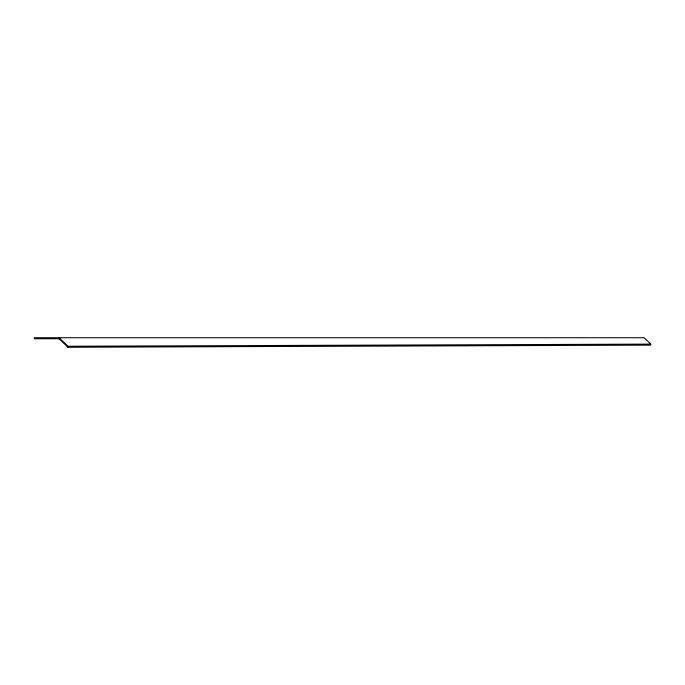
<?xml version="1.0" encoding="UTF-8"?>
<svg xmlns="http://www.w3.org/2000/svg" width="685" height="685" viewBox="0 0 685 685"><rect width="100%" height="100%" fill="white"/><g stroke="black" fill="none" stroke-linecap="round" stroke-linejoin="round"><path stroke-width="1.03" d="M67.961 346.25L650.75 344.118L650.75 345.129L67.961 347.261L59.09 338.75L59.09 337.739L67.961 346.25L67.961 347.261M59.929 338.75L34.25 338.75L34.25 337.739L644.106 337.739L650.75 344.118"/></g></svg>
